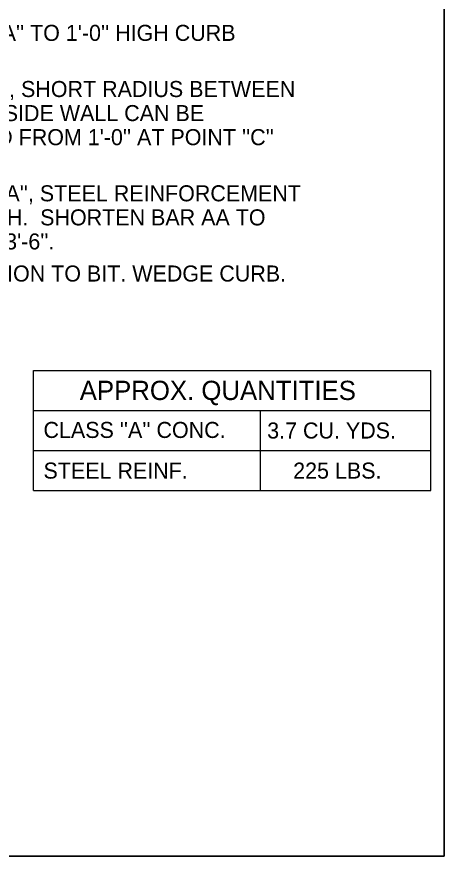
# Model space of a CAD drawing. Extents: x 1007 to 1035.5, y 1000.5 to 1021.5.
# Drawn here: x 1030.17 to 1035.5, y 1000.5 to 1010.96 of the extents above; entities that cross this region are included whole.
import ezdxf

# ---------------------------------------------------------------- set-up
doc = ezdxf.new("R2010")
doc.units = 0
for name, color, linetype in [('Level 1', 7, 'Continuous'), ('Level 10', 7, 'Continuous'), ('Level 11', 7, 'Continuous')]:
    doc.layers.add(name, color=color, linetype=linetype)

msp = doc.modelspace()

# ---------------------------------------------------------------- linework, layer by layer
at = {"layer": 'Level 1'}
for p, q in [((1030.381, 1006.557), (1035.333, 1006.557)), ((1030.381, 1005.057), (1030.381, 1006.557)), ((1035.333, 1005.057), (1035.333, 1006.557)), ((1030.381, 1006.057), (1035.333, 1006.057)), ((1033.209, 1005.557), (1033.209, 1006.057)), ((1030.381, 1005.557), (1035.333, 1005.557)), ((1033.209, 1005.057), (1033.209, 1005.557)), ((1030.381, 1005.057), (1035.333, 1005.057))]:
    msp.add_line(p, q, dxfattribs=at)
at = {"layer": 'Level 10'}
for p, q in [((1035.5, 1021.5), (1035.5, 1000.5)), ((1035.5, 1000.5), (1007, 1000.5))]:
    msp.add_line(p, q, dxfattribs=at)
at = {"layer": 'Level 11'}
msp.add_lwpolyline([(1007, 1000.5), (1035.5, 1000.5), (1035.5, 1021.5), (1007, 1021.5)], close=True, dxfattribs=at)

# ---------------------------------------------------------------- texts
at = {"layer": 'Level 1'}
for s, height, p in [("TRANSITION 6'' HIGH CURB FROM POINT ''A'' TO 1'-0'' HIGH CURB", 0.2, (1024.535, 1010.664)), ('WHEN FLUME IS LAST ON A DOWN GRADE, SHORT RADIUS BETWEEN', 0.2, (1024.535, 1009.964)), ("POINTS ''B'' AND ''C'' IS NOT NECESSARY.  SIDE WALL CAN BE", 0.2, (1024.535, 1009.664)), ("EXTENDED STRAIGHT AND TRANSITIONED FROM 1'-0'' AT POINT ''C''", 0.2, (1024.535, 1009.364)), ("WHEN FLUME IS SHORTENED AS DETAIL ''A'', STEEL REINFORCEMENT", 0.2, (1024.535, 1008.664)), ('BARS A AND B DECREASED ONE BAR EACH.  SHORTEN BAR AA TO', 0.2, (1024.535, 1008.364)), ("18'-3'', BAR BB TO 19'-3'', AND BAR CC TO 13'-6''.", 0.2, (1024.535, 1008.064)), ("IF CURB IS CONTINUED USE 2'-0'' TRANSITION TO BIT. WEDGE CURB.", 0.2, (1024.535, 1007.664)), ('APPROX. QUANTITIES', 0.24, (1030.958, 1006.187)), ("CLASS ''A'' CONC.", 0.2, (1030.506, 1005.714)), ('3.7 CU. YDS.', 0.2, (1033.294, 1005.707)), ('STEEL REINF.', 0.2, (1030.506, 1005.207)), ('225 LBS.', 0.2, (1033.618, 1005.207))]:
    msp.add_text(s, height=height, dxfattribs=at).set_placement(p)

doc.saveas('drawing.dxf')
